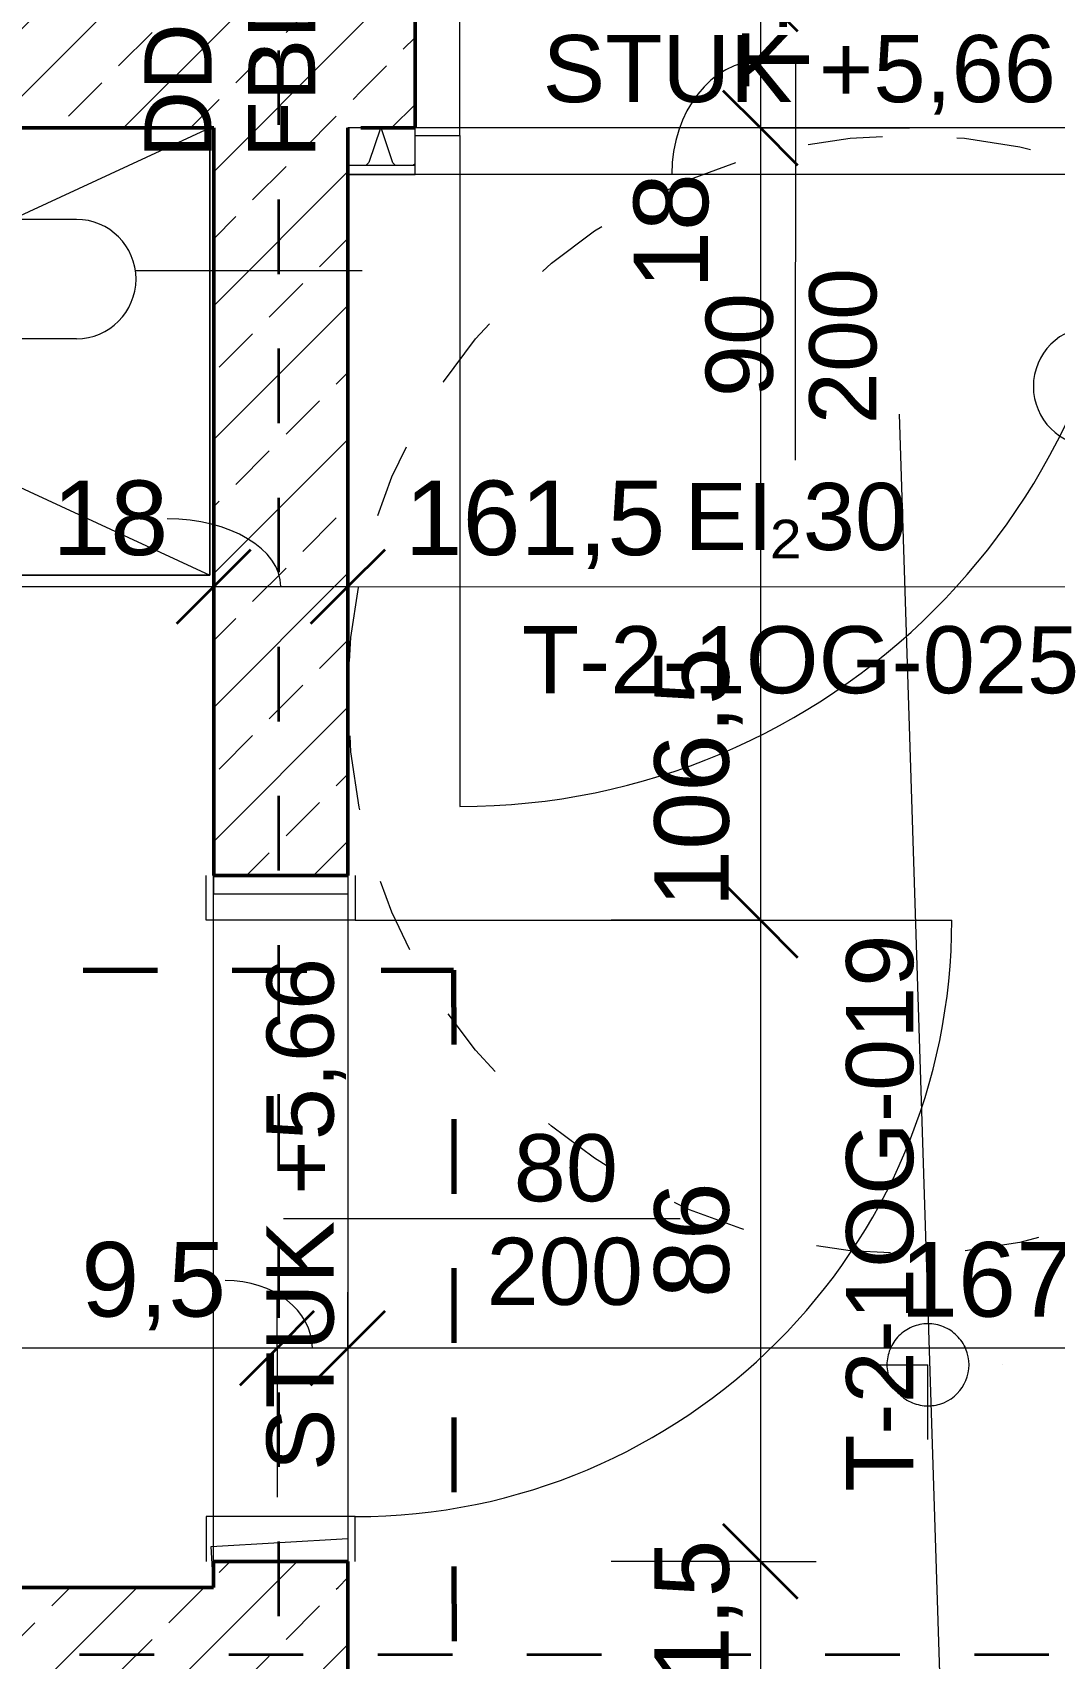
# Model space of a CAD drawing. Header units: metres. Extents: x -67.4 to -27.2, y 43.9 to 89.6.
# Drawn here: x -47.307 to -45.936, y 55.113 to 57.294 of the extents above; entities that cross this region are included whole.
import ezdxf

# ---------------------------------------------------------------- set-up
doc = ezdxf.new("R2010")
doc.units = ezdxf.units.M
for name, pattern in [('Achse', [0.009, 0.005, -0.002, 0, -0.002]), ('Strich Punkt', [0.015875, 0.00635, -0.004763, 0, -0.004763]), ('Strich Punkt Mittel', [0.015875, 0.00635, -0.004763, 0, -0.004763]), ('Verdeckt', [0.003, 0.002, -0.001])]:
    doc.linetypes.add(name, pattern=pattern)
for name, color, linetype, lineweight in [('A_2D', 7, 'Continuous', 13), ('A_Bemassung-50_', 4, 'Continuous', 9), ('A_Bemassung_', 4, 'Continuous', 9), ('A_Beschriftung_', 7, 'Continuous', 9), ('A_Decken', 8, 'Continuous', 13), ('A_Moebel', 6, 'Continuous', 13), ('A_Raeume_', 7, 'Continuous', 5), ('A_Raeume_Beschriftung_', 7, 'Continuous', 9), ('A_Raster_', 1, 'Continuous', 9), ('A_Tueren', 31, 'Continuous', 13), ('A_Waende', 7, 'Continuous', 13), ('G-ANNO-SYMB_', 111, 'Continuous', 9), ('P-PIPE', 3, 'Continuous', 5), ('P-PIPE-CNTR', 3, 'Continuous', 5)]:
    doc.layers.add(name, color=color, linetype=linetype, lineweight=lineweight)
doc.styles.add('Arial_2', font='arial.ttf', dxfattribs={"height": 0.09})
doc.styles.add('Arial_5', font='arial.ttf', dxfattribs={"height": 0.1})
doc.styles.add('Segoe UI Symbol', font='seguisym.ttf', dxfattribs={"height": 0.09})
doc.dimstyles.new('WGA-Bemaßung', dxfattribs={"dimscale": 0.3048, "dimtxt": 0.102026, "dimasz": 0.328084, "dimexe": 0.246063, "dimexo": 0.0625, "dimgap": 0.04101, "dimtad": 1, "dimdec": 1, "dimlfac": 100, "dimrnd": 0.5, "dimdsep": 46, "dimtxsty": 'Arial_5', "dimblk1": 'OBLIQUE', "dimblk2": 'OBLIQUE', "dimsah": 1, "dimcen": 0.09, "dimdle": 0.246063, "dimazin": 2, "dimtfac": 1, "dimtdec": 4, "dimtix": 1, "dimtmove": 0, "dimatfit": 3, "dimfxl": 0.656168, "dimfxlon": 1, "dimtvp": 1, "dimtolj": 1, "dimtzin": 0, "dimarcsym": 2})
doc.dimstyles.new('WGA-Bemaßung_2', dxfattribs={"dimscale": 0.3048, "dimtxt": 0.102026, "dimasz": 0.328084, "dimexe": 0.246063, "dimexo": 0.0625, "dimgap": 0.04101, "dimtad": 1, "dimdec": 1, "dimlfac": 100, "dimrnd": 0.5, "dimdsep": 46, "dimtxsty": 'Arial_5', "dimblk1": 'OBLIQUE', "dimblk2": 'OBLIQUE', "dimsah": 1, "dimcen": 0.09, "dimdle": 0.246063, "dimazin": 2, "dimtfac": 1, "dimtdec": 4, "dimtix": 1, "dimtmove": 2, "dimatfit": 3, "dimfxl": 0.656168, "dimfxlon": 1, "dimtvp": 1, "dimtolj": 1, "dimtzin": 0, "dimarcsym": 2})
doc.dimstyles.new('WGA-Bemaßung_3', dxfattribs={"dimscale": 0.3048, "dimtxt": 0.102026, "dimasz": 0.328084, "dimexe": 0.246063, "dimexo": 0.0625, "dimgap": 0.04101, "dimtad": 1, "dimdec": 1, "dimlfac": 100, "dimrnd": 0.5, "dimdsep": 46, "dimtxsty": 'Arial_5', "dimblk1": 'OBLIQUE', "dimblk2": 'OBLIQUE', "dimsah": 1, "dimcen": 0.09, "dimdle": 0.246063, "dimazin": 2, "dimtfac": 1, "dimtdec": 4, "dimtix": 1, "dimtmove": 1, "dimatfit": 3, "dimfxl": 0.656168, "dimfxlon": 1, "dimtvp": 1, "dimtolj": 1, "dimtzin": 0, "dimarcsym": 2})
doc.dimstyles.new('WGA-Bemaßung_4', dxfattribs={"dimscale": 0.3048, "dimtxt": 0.102026, "dimasz": 0.328084, "dimexe": 0.246063, "dimexo": 0.0625, "dimgap": 0.04101, "dimtad": 1, "dimdec": 1, "dimlfac": 100, "dimrnd": 0.5, "dimdsep": 46, "dimtxsty": 'Arial_5', "dimblk1": 'OBLIQUE', "dimblk2": 'OBLIQUE', "dimsah": 1, "dimcen": 0.09, "dimdle": 0.246063, "dimazin": 2, "dimtfac": 1, "dimtdec": 4, "dimtix": 1, "dimtmove": 0, "dimatfit": 3, "dimfxl": 0.656168, "dimfxlon": 1, "dimtvp": 1, "dimtolj": 1, "dimtzin": 0, "dimarcsym": 2})
pattern_1 = [(45, (0, 0), (-0.08980256, 0.08980256), []), (45, (0.0898, 0), (-0.08980256, 0.08980256), [0.0635, -0.03175])]

# ---------------------------------------------------------------- blocks, each defined once
blk = doc.blocks.new('UZ_D1 - SL_0900x2000_Wohnungstür-5426849-263_PP_01OG_BT2')
at = {"layer": 'A_Tueren', "lineweight": 5}
for p, q in [((0.45, 0.1), (0.45, 1)), ((-0.51, 0.1), (-0.45, 0.1)), ((-0.45, 0.1), (-0.45, -0.1)), ((0.45, 0.1), (0.45, -0.1)), ((0.51, 0.1), (0.45, 0.1)), ((-0.45, -0.1), (-0.51, -0.1)), ((0.45, -0.1), (0.51, -0.1))]:
    blk.add_line(p, q, dxfattribs=at)
blk.add_arc((0.45, 0.1), 0.9, 90, 180, dxfattribs=at)
blk = doc.blocks.new('UZ_D1 - SL_0800x2000_Zimmertür_Stahlzarge_STB-11752260-263_PP_01OG_BT2')
at = {"layer": 'A_Tueren', "lineweight": 5}
for p, q in [((-0.4, 0.1), (-0.46, 0.1)), ((-0.4, -0.1), (-0.4, 0.1)), ((0.4, 0.1), (0.46, 0.1)), ((0.4, -0.1), (0.4, 0.1)), ((-0.46, -0.1), (-0.4, -0.1)), ((0.46, -0.1), (0.4, -0.1)), ((0.4, -0.1), (0.4, -0.9))]:
    blk.add_line(p, q, dxfattribs=at)
blk.add_arc((0.4, -0.1), 0.8, 180, 270, dxfattribs=at)
blk = doc.blocks.new('Moeb_Schrank - Schrank_2m_60cm-5830041-263_PP_01OG_BT2')
at = {"layer": 'A_Moebel', "color": 8}
for p, q in [((0, 0), (1.2967, 0.6)), ((0, 0.6), (1.2967, 0)), ((1.2967, 0.6), (0, 0.6)), ((0, 0.6), (0, 0)), ((0, 0), (0, 0.6)), ((0, 0.6), (1.2967, 0.6)), ((1.2967, 0), (1.2967, 0.6)), ((1.2967, 0.6), (1.2967, 0)), ((0, 0), (1.2967, 0)), ((1.2967, 0), (0, 0))]:
    blk.add_line(p, q, dxfattribs=at)
blk = doc.blocks.new('BS_Tuer_PP - unten-10002439-263_PP_01OG_BT2')
at = {"layer": 'A_Beschriftung_'}
blk.add_line((0, 0.000124), (0, -0.010513), dxfattribs=at)
blk = doc.blocks.new('BS_Tuer_PP - rechts-10002445-263_PP_01OG_BT2')
at = {"layer": 'A_Beschriftung_'}
blk.add_line((0, 0.000124), (0, -0.010513), dxfattribs=at)
blk = doc.blocks.new('DIMBLOCK212-263_PP_01OG_BT2')
at = {"layer": 'A_Bemassung-50_', "transparency": 16777216}
for p, q in [((-48.3654, 56.5509), (-48.3654, 56.7509)), ((-47.0637, 56.5509), (-47.0637, 56.7509)), ((-48.3654, 56.5509), (-47.0637, 56.5509)), ((-48.3654, 56.5509), (-48.3654, 56.4759)), ((-47.0637, 56.5509), (-47.0637, 56.4759))]:
    blk.add_line(p, q, dxfattribs=at)
at = {"layer": 'A_Bemassung-50_', "lineweight": 35, "transparency": 16777216}
for p, q in [((-48.3654, 56.5509), (-48.3154, 56.6009)), ((-47.0637, 56.5509), (-47.0137, 56.6009)), ((-48.3654, 56.5509), (-48.4154, 56.5009)), ((-47.0637, 56.5509), (-47.1137, 56.5009))]:
    blk.add_line(p, q, dxfattribs=at)
at = {"layer": 'A_Bemassung-50_', "color": 0, "transparency": 16777216, "insert": (-47.83, 56.6932), "char_height": 0.1, "width": 0.276883, "attachment_point": 1, "rotation": 359.9983, "line_spacing_factor": 0.941778, "style": 'Arial_5'}
blk.add_mtext('130', dxfattribs=at)
blk = doc.blocks.new('_Oblique')
at = {"color": 0, "linetype": 'ByBlock', "lineweight": -2}
blk.add_line((-0.5, -0.5), (0.5, 0.5), dxfattribs=at)
blk = doc.blocks.new('DIMBLOCK213-263_PP_01OG_BT2')
at = {"layer": 'A_Bemassung-50_', "transparency": 16777216}
for p, q in [((-47.0637, 56.5509), (-47.0637, 56.7509)), ((-46.8837, 56.5509), (-46.8837, 56.7509)), ((-47.0637, 56.5509), (-46.8837, 56.5509)), ((-47.0637, 56.5509), (-47.0637, 56.4759)), ((-46.8837, 56.5509), (-46.8837, 56.4759))]:
    blk.add_line(p, q, dxfattribs=at)
at = {"layer": 'A_Bemassung-50_', "lineweight": 35, "transparency": 16777216}
for p, q in [((-47.0637, 56.5509), (-47.0137, 56.6009)), ((-46.8837, 56.5509), (-46.8337, 56.6009)), ((-47.0637, 56.5509), (-47.1137, 56.5009)), ((-46.8837, 56.5509), (-46.9337, 56.5009))]:
    blk.add_line(p, q, dxfattribs=at)
at = {"layer": 'A_Bemassung-50_', "transparency": 16777216}
blk.add_ellipse((-47.1262, 56.5509), major_axis=(-0.1525, 0), ratio=0.596577, start_param=3.141593, end_param=4.712389, dxfattribs=at)
at = {"layer": 'A_Bemassung-50_', "color": 0, "transparency": 16777216, "insert": (-47.2801, 56.6932), "char_height": 0.1, "width": 0.184588, "attachment_point": 1, "rotation": 359.9983, "line_spacing_factor": 0.941778, "style": 'Arial_5'}
blk.add_mtext('18', dxfattribs=at)
blk = doc.blocks.new('DIMBLOCK214-263_PP_01OG_BT2')
at = {"layer": 'A_Bemassung-50_', "transparency": 16777216}
for p, q in [((-46.8837, 56.5509), (-46.8837, 56.7509)), ((-45.2712, 56.5508), (-45.2712, 56.7508)), ((-46.8837, 56.5509), (-45.2712, 56.5508)), ((-46.8837, 56.5509), (-46.8837, 56.4759)), ((-45.2712, 56.5508), (-45.2712, 56.4758))]:
    blk.add_line(p, q, dxfattribs=at)
at = {"layer": 'A_Bemassung-50_', "lineweight": 35, "transparency": 16777216}
for p, q in [((-46.8837, 56.5509), (-46.8337, 56.6009)), ((-45.2712, 56.5508), (-45.2212, 56.6008)), ((-46.8837, 56.5509), (-46.9337, 56.5009)), ((-45.2712, 56.5508), (-45.3212, 56.5008))]:
    blk.add_line(p, q, dxfattribs=at)
at = {"layer": 'A_Bemassung-50_', "color": 0, "transparency": 16777216, "insert": (-46.8077, 56.6932), "char_height": 0.1, "width": 0.416266, "attachment_point": 1, "rotation": 359.9983, "line_spacing_factor": 0.941778, "style": 'Arial_5'}
blk.add_mtext('161,5', dxfattribs=at)
blk = doc.blocks.new('BS_Wand_Lollipop - rechts_oben-2026913-263_PP_01OG_BT2')
at = {"layer": 'A_Beschriftung_'}
for p, q in [((0.0046, 0.0016), (0.0134, 0.0016)), ((-0.003, 0), (0.003, 0)), ((0.0046, -0.0016), (0.0134, -0.0016))]:
    blk.add_line(p, q, dxfattribs=at)
for centre, start, end in [((0.0046, 0), 90, 270), ((0.0134, 0), 270, 90)]:
    blk.add_arc(centre, 0.0016, start, end, dxfattribs=at)
blk = doc.blocks.new('BS_Wand_Lollipop - links_unten-2026911-263_PP_01OG_BT2')
at = {"layer": 'A_Beschriftung_'}
for p, q in [((-0.00467, 0.001367), (-0.01347, 0.001367)), ((-0.003087, 0), (0.003, 0)), ((-0.00467, -0.001833), (-0.01347, -0.001833))]:
    blk.add_line(p, q, dxfattribs=at)
for centre, start, end in [((-0.01347, -0.000233), 90, 270), ((-0.00467, -0.000233), 270, 90)]:
    blk.add_arc(centre, 0.0016, start, end, dxfattribs=at)
blk = doc.blocks.new('DIMBLOCK350-263_PP_01OG_BT2')
at = {"layer": 'A_Bemassung-50_', "lineweight": 35, "transparency": 16777216}
for p, q in [((-46.3306, 57.3461), (-46.3806, 57.3961)), ((-46.3306, 57.3461), (-46.2806, 57.2961)), ((-46.3306, 57.1661), (-46.3806, 57.2161)), ((-46.3306, 57.1661), (-46.2806, 57.1161))]:
    blk.add_line(p, q, dxfattribs=at)
at = {"layer": 'A_Bemassung-50_', "transparency": 16777216}
for p, q in [((-46.3306, 57.3461), (-46.4056, 57.3461)), ((-46.3306, 57.3461), (-46.3306, 57.1661)), ((-46.3306, 57.3461), (-46.1306, 57.3461)), ((-46.3306, 57.1661), (-46.4056, 57.1661)), ((-46.3306, 57.1661), (-46.1306, 57.1661))]:
    blk.add_line(p, q, dxfattribs=at)
blk.add_ellipse((-46.3306, 57.104), major_axis=(0, 0.1521), ratio=0.7804, start_param=0, end_param=1.570796, dxfattribs=at)
at = {"layer": 'A_Bemassung-50_', "color": 0, "transparency": 16777216, "insert": (-46.5006, 56.9501), "char_height": 0.1, "width": 0.184588, "attachment_point": 1, "rotation": 90, "line_spacing_factor": 0.941778, "style": 'Arial_5'}
blk.add_mtext('18', dxfattribs=at)
blk = doc.blocks.new('DIMBLOCK351-263_PP_01OG_BT2')
at = {"layer": 'A_Bemassung-50_', "lineweight": 35, "transparency": 16777216}
for p, q in [((-46.3306, 57.1661), (-46.3806, 57.2161)), ((-46.3306, 57.1661), (-46.2806, 57.1161)), ((-46.3306, 56.1036), (-46.3806, 56.1536)), ((-46.3306, 56.1036), (-46.2806, 56.0536))]:
    blk.add_line(p, q, dxfattribs=at)
at = {"layer": 'A_Bemassung-50_', "transparency": 16777216}
for p, q in [((-46.3306, 57.1661), (-46.4056, 57.1661)), ((-46.3306, 57.1661), (-46.3306, 56.1036)), ((-46.3306, 57.1661), (-46.1306, 57.1661)), ((-46.3306, 56.1036), (-46.5306, 56.1036)), ((-46.3306, 56.1036), (-46.2556, 56.1036))]:
    blk.add_line(p, q, dxfattribs=at)
at = {"layer": 'A_Bemassung-50_', "color": 0, "transparency": 16777216, "insert": (-46.4729, 56.1202), "char_height": 0.1, "width": 0.416266, "attachment_point": 1, "rotation": 90, "line_spacing_factor": 0.941778, "style": 'Arial_5'}
blk.add_mtext('106,5', dxfattribs=at)
blk = doc.blocks.new('DIMBLOCK352-263_PP_01OG_BT2')
at = {"layer": 'A_Bemassung-50_', "lineweight": 35, "transparency": 16777216}
for p, q in [((-46.3306, 56.1036), (-46.3806, 56.1536)), ((-46.3306, 56.1036), (-46.2806, 56.0536)), ((-46.3306, 55.2436), (-46.3806, 55.2936)), ((-46.3306, 55.2436), (-46.2806, 55.1936))]:
    blk.add_line(p, q, dxfattribs=at)
at = {"layer": 'A_Bemassung-50_', "transparency": 16777216}
for p, q in [((-46.3306, 56.1036), (-46.5306, 56.1036)), ((-46.3306, 56.1036), (-46.3306, 55.2436)), ((-46.3306, 56.1036), (-46.2556, 56.1036)), ((-46.3306, 55.2436), (-46.5306, 55.2436)), ((-46.3306, 55.2436), (-46.2556, 55.2436))]:
    blk.add_line(p, q, dxfattribs=at)
at = {"layer": 'A_Bemassung-50_', "color": 0, "transparency": 16777216, "insert": (-46.4729, 55.5967), "char_height": 0.1, "width": 0.184588, "attachment_point": 1, "rotation": 90, "line_spacing_factor": 0.941778, "style": 'Arial_5'}
blk.add_mtext('86', dxfattribs=at)
blk = doc.blocks.new('DIMBLOCK353-263_PP_01OG_BT2')
at = {"layer": 'A_Bemassung-50_', "lineweight": 35, "transparency": 16777216}
for p, q in [((-46.3306, 55.2436), (-46.3806, 55.2936)), ((-46.3306, 55.2436), (-46.2806, 55.1936)), ((-46.3306, 55.0286), (-46.3806, 55.0786)), ((-46.3306, 55.0286), (-46.2806, 54.9786))]:
    blk.add_line(p, q, dxfattribs=at)
at = {"layer": 'A_Bemassung-50_', "transparency": 16777216}
for p, q in [((-46.3306, 55.2436), (-46.5306, 55.2436)), ((-46.3306, 55.2436), (-46.3306, 55.0286)), ((-46.3306, 55.2436), (-46.2556, 55.2436)), ((-46.3306, 55.0286), (-46.5306, 55.0286)), ((-46.3306, 55.0286), (-46.2556, 55.0286))]:
    blk.add_line(p, q, dxfattribs=at)
at = {"layer": 'A_Bemassung-50_', "color": 0, "transparency": 16777216, "insert": (-46.4729, 55.0011), "char_height": 0.1, "width": 0.323972, "attachment_point": 1, "rotation": 90, "line_spacing_factor": 0.941778, "style": 'Arial_5'}
blk.add_mtext('21,5', dxfattribs=at)
blk = doc.blocks.new('DIMBLOCK502-263_PP_01OG_BT2')
at = {"layer": 'A_Bemassung-50_', "transparency": 16777216}
for p, q in [((-45.2088, 55.5295), (-45.2088, 55.7295)), ((-46.8838, 55.5295), (-46.8838, 55.6045)), ((-45.2088, 55.5295), (-46.8838, 55.5295)), ((-46.8838, 55.5295), (-46.8838, 55.3295)), ((-45.2088, 55.5295), (-45.2088, 55.4545))]:
    blk.add_line(p, q, dxfattribs=at)
at = {"layer": 'A_Bemassung-50_', "lineweight": 35, "transparency": 16777216}
for p, q in [((-46.8838, 55.5295), (-46.8338, 55.5795)), ((-45.2088, 55.5295), (-45.1588, 55.5795)), ((-46.8838, 55.5295), (-46.9338, 55.4795)), ((-45.2088, 55.5295), (-45.2588, 55.4795))]:
    blk.add_line(p, q, dxfattribs=at)
at = {"layer": 'A_Bemassung-50_', "color": 0, "transparency": 16777216, "insert": (-46.1432, 55.6718), "char_height": 0.1, "width": 0.416266, "attachment_point": 1, "rotation": 359.9983, "line_spacing_factor": 0.941778, "style": 'Arial_5'}
blk.add_mtext('167,5', dxfattribs=at)
blk = doc.blocks.new('DIMBLOCK503-263_PP_01OG_BT2')
at = {"layer": 'A_Bemassung-50_', "transparency": 16777216}
for p, q in [((-46.9788, 55.5295), (-46.9788, 55.6045)), ((-46.8838, 55.5295), (-46.8838, 55.6045)), ((-46.8838, 55.5295), (-46.9788, 55.5295)), ((-46.9788, 55.5295), (-46.9788, 55.3295)), ((-46.8838, 55.5295), (-46.8838, 55.3295))]:
    blk.add_line(p, q, dxfattribs=at)
at = {"layer": 'A_Bemassung-50_', "lineweight": 35, "transparency": 16777216}
for p, q in [((-46.9788, 55.5295), (-46.9288, 55.5795)), ((-46.8838, 55.5295), (-46.8338, 55.5795)), ((-46.9788, 55.5295), (-47.0288, 55.4795)), ((-46.8838, 55.5295), (-46.9338, 55.4795))]:
    blk.add_line(p, q, dxfattribs=at)
at = {"layer": 'A_Bemassung-50_', "transparency": 16777216}
blk.add_ellipse((-47.0482, 55.5295), major_axis=(-0.1169, 0), ratio=0.778057, start_param=3.141593, end_param=4.712389, dxfattribs=at)
at = {"layer": 'A_Bemassung-50_', "color": 0, "transparency": 16777216, "insert": (-47.2413, 55.6719), "char_height": 0.1, "width": 0.231677, "attachment_point": 1, "rotation": 359.9983, "line_spacing_factor": 0.941778, "style": 'Arial_5'}
blk.add_mtext('9,5', dxfattribs=at)
blk = doc.blocks.new('DIMBLOCK504-263_PP_01OG_BT2')
at = {"layer": 'A_Bemassung-50_', "transparency": 16777216}
for p, q in [((-48.0689, 55.5296), (-48.0689, 55.6046)), ((-46.9788, 55.5295), (-46.9788, 55.6045)), ((-46.9788, 55.5295), (-48.0689, 55.5296)), ((-48.0689, 55.5296), (-48.0689, 55.3296)), ((-46.9788, 55.5295), (-46.9788, 55.3295))]:
    blk.add_line(p, q, dxfattribs=at)
at = {"layer": 'A_Bemassung-50_', "lineweight": 35, "transparency": 16777216}
for p, q in [((-48.0689, 55.5296), (-48.0189, 55.5796)), ((-46.9788, 55.5295), (-46.9288, 55.5795)), ((-48.0689, 55.5296), (-48.1189, 55.4796)), ((-46.9788, 55.5295), (-47.0288, 55.4795))]:
    blk.add_line(p, q, dxfattribs=at)
at = {"layer": 'A_Bemassung-50_', "color": 0, "transparency": 16777216, "insert": (-47.6392, 55.6719), "char_height": 0.1, "width": 0.276883, "attachment_point": 1, "rotation": 359.9983, "line_spacing_factor": 0.941778, "style": 'Arial_5'}
blk.add_mtext('109', dxfattribs=at)

msp = doc.modelspace()

# ---------------------------------------------------------------- hatches: boundary and pattern name
at = {"layer": 'A_Waende', "lineweight": 5}
h = msp.add_hatch(dxfattribs=at)
h.set_pattern_fill('FP_4', color=250, style=0, pattern_type=2)
h.set_pattern_definition(pattern_1)
h.paths.add_polyline_path([(-46.8662, 57.1661), (-46.8662, 57.1661), (-46.8662, 57.3461), (-46.8837, 57.3461), (-46.8837, 57.1661)])
h.paths.add_polyline_path([(-47.0637, 57.1661), (-47.0637, 57.3461), (-48.4279, 57.3462), (-48.4279, 57.1662), (-47.0687, 57.1661)])
h = msp.add_hatch(dxfattribs=at)
h.set_pattern_fill('FP_4', color=250, style=0, pattern_type=2)
h.set_pattern_definition(pattern_1)
h.paths.add_polyline_path([(-46.8838, 55.2086), (-46.8838, 55.2436), (-47.0638, 55.2436), (-47.0637, 55.2086), (-46.8838, 55.2086)])
h.paths.add_polyline_path([(-46.8837, 56.1636), (-46.8837, 57.3461), (-47.0637, 57.3461), (-47.0637, 56.1636), (-46.8838, 56.1636)])
h = msp.add_hatch(dxfattribs=at)
h.set_pattern_fill('FP_4', color=250, style=0, pattern_type=2)
h.set_pattern_definition(pattern_1)
h.paths.add_polyline_path([(-45.2087, 57.1661), (-45.2087, 57.3461), (-45.7737, 57.3461), (-45.7737, 57.1661), (-45.2087, 57.1661)])
h.paths.add_polyline_path([(-45.2587, 57.1661), (-45.2587, 57.1661), (-45.2087, 57.1661)])
h.paths.add_polyline_path([(-46.7937, 57.1661), (-46.7937, 57.1661), (-46.7937, 57.3461), (-46.8662, 57.3461), (-46.8662, 57.1661), (-46.7937, 57.1661)])
h = msp.add_hatch(dxfattribs=at)
h.set_pattern_fill('FP_160', color=250, angle=-112.36, style=0, pattern_type=2)
h.set_pattern_definition([(44.998, (-46.04647, 57.10374), (0.127012, 0.253995), [0.02245, -0.15715]), (44.998, (-45.99859, 57.21489), (0.127012, 0.253995), [0.02245, -0.15715]), (44.998, (-45.98277, 57.103495), (0.127012, 0.253995), [0.02245, -0.15715]), (44.998, (-45.93489, 57.21464), (0.127012, 0.253995), [0.02245, -0.15715]), (71.563, (-46.030154, 57.11974), (0.1270184, 0.5079932), [0.0502, -0.35141]), (71.563, (-46.014832, 57.167504), (0.1270184, 0.5079932), [0.0502, -0.35141]), (71.563, (-45.96646, 57.11949), (0.1270184, 0.5079932), [0.0502, -0.35141]), (71.563, (-45.95114, 57.167254), (0.1270184, 0.5079932), [0.0502, -0.35141]), (134.998, (-46.02997, 57.21482), (0.126995, -0.254004), [0.02245, -0.15715]), (134.998, (-45.98277, 57.103495), (0.126995, -0.254004), [0.02245, -0.15715]), (134.998, (-45.9672, 57.21495), (0.126995, -0.254004), [0.02245, -0.15715]), (134.998, (-45.91908, 57.103245), (0.1269946, -0.254004), [0.02245, -0.15715]), (108.433, (-46.014832, 57.167504), (0.126983, -0.508002), [0.0502, -0.35141]), (108.433, (-45.99877, 57.119807), (0.126983, -0.508002), [0.0502, -0.35141]), (108.433, (-45.95114, 57.167254), (0.126983, -0.5080021), [0.0502, -0.35141]), (108.433, (-45.935076, 57.119557), (0.126983, -0.5080021), [0.0502, -0.35141])])
h.paths.add_polyline_path([(-45.2712, 57.1661), (-45.7737, 57.1661), (-45.7737, 57.1161), (-45.2712, 57.1161), (-45.2712, 57.1661)])
h.paths.add_polyline_path([(-45.2712, 57.1661), (-45.2712, 57.1661), (-45.6722, 57.1661)])
h.paths.add_polyline_path([(-45.2587, 57.1161), (-45.2588, 57.1561), (-45.2712, 57.1661), (-45.2712, 57.1161), (-45.2588, 57.1161)])
h.paths.add_polyline_path([(-46.7937, 57.1161), (-46.7937, 57.1661), (-46.8837, 57.1661), (-46.8837, 57.1161), (-46.8212, 57.1161)])
h = msp.add_hatch(dxfattribs=at)
h.set_pattern_fill('FP_4', color=250, style=0, pattern_type=2)
h.set_pattern_definition(pattern_1)
h.paths.add_polyline_path([(-46.8838, 55.0286), (-46.8838, 55.2086), (-53.9888, 55.2087), (-53.9888, 55.0288), (-46.8838, 55.0286)])
h.paths.add_polyline_path([(-50.4814, 55.0287), (-50.4814, 55.0287), (-50.4814, 55.1217)])

# ---------------------------------------------------------------- linework, layer by layer
at = {"layer": 'A_2D', "linetype": 'Verdeckt', "lineweight": 5}
msp.add_circle((-46.1337, 56.4061), 0.75, dxfattribs=at)
at = {"layer": 'A_2D', "lineweight": 100}
msp.add_circle((-45.249, 54.7248), 0.7457, dxfattribs=at)
at = {"layer": 'A_Decken'}
for p, q in [((-45.7737, 57.1661), (-46.7937, 57.1661)), ((-47.0637, 56.1386), (-47.0637, 56.1636)), ((-46.8837, 56.1636), (-46.8837, 56.1386)), ((-46.8837, 56.1386), (-47.0637, 56.1386)), ((-47.067, 55.2634), (-46.8838, 55.2741)), ((-47.0638, 55.2086), (-47.067, 55.2634)), ((-46.8838, 55.2741), (-46.8838, 55.2436))]:
    msp.add_line(p, q, dxfattribs=at)
at = {"layer": 'A_Raeume_', "flags": 128}
for points in [[(-47.0638, 55.2086), (-47.0637, 57.1349), (-47.0637, 57.1661), (-47.3062, 57.1661), (-48.3654, 57.1662), (-48.3655, 55.2087), (-48.1164, 55.2087)], [(-45.2713, 55.6487), (-45.2712, 57.1036), (-46.8837, 57.1036), (-46.8838, 55.1186), (-46.8838, 55.0286), (-46.8838, 55.027), (-46.8838, 54.6811), (-46.8838, 54.6336), (-46.8838, 54.5211), (-46.8838, 52.9886), (-45.2713, 52.9886), (-45.2713, 53.2013), (-45.2713, 53.2013), (-45.2713, 53.2027)]]:
    msp.add_lwpolyline(points, close=True, dxfattribs=at)
at = {"layer": 'A_Raeume_Beschriftung_'}
msp.add_line((-46.0475, 53.7659), (-46.1438, 56.7821), dxfattribs=at)
at = {"layer": 'A_Raster_', "linetype": 'Strich Punkt Mittel', "lineweight": 35}
for p, q in [((-46.9759, 85.8702), (-46.9771, 46.5269)), ((-56.2436, 55.1189), (-31.8008, 55.1182))]:
    msp.add_line(p, q, dxfattribs=at)
at = {"layer": 'A_Waende', "color": 10, "lineweight": 50}
for p, q in [((-46.7937, 57.1661), (-46.7937, 57.3461)), ((-48.4279, 57.1662), (-47.0637, 57.1661)), ((-47.0637, 57.1661), (-47.0637, 56.1636)), ((-46.8837, 56.1636), (-46.8837, 57.1661)), ((-46.8662, 57.1661), (-46.7937, 57.1661)), ((-47.0637, 56.1636), (-46.8837, 56.1636)), ((-46.8838, 55.2436), (-47.0638, 55.2436)), ((-47.0638, 55.2436), (-47.0638, 55.2086)), ((-46.8838, 55.0286), (-46.8838, 55.2436)), ((-47.0638, 55.2086), (-48.428, 55.2087))]:
    msp.add_line(p, q, dxfattribs=at)
at = {"layer": 'A_Waende', "lineweight": 18}
msp.add_line((-46.8662, 57.1661), (-46.8837, 57.1661), dxfattribs=at)
at = {"layer": 'A_Waende', "color": 250, "lineweight": 5}
msp.add_line((-46.7937, 57.1161), (-46.7937, 57.1661), dxfattribs=at)
at = {"layer": 'A_Waende'}
for p, q in [((-46.8837, 57.1161), (-46.7937, 57.1161)), ((-46.7937, 57.1036), (-46.7937, 57.1161)), ((-46.8837, 57.1036), (-46.7937, 57.1036))]:
    msp.add_line(p, q, dxfattribs=at)
at = {"layer": 'G-ANNO-SYMB_', "linetype": 'Achse', "lineweight": 70}
for p, q in [((-56.4389, 56.0314), (-46.7419, 56.0366)), ((-46.7419, 56.0366), (-46.7413, 54.8603))]:
    msp.add_line(p, q, dxfattribs=at)
at = {"layer": 'P-PIPE', "color": 34, "linetype": 'Strich Punkt'}
for p, q in [((-46.055, 55.5284), (-46.0566, 55.5321)), ((-46.1581, 55.4897), (-46.1565, 55.486))]:
    msp.add_line(p, q, dxfattribs=at)
for start_param, end_param in [(0, 1.570797), (1.570797, 3.141594), (4.712389, 6.283185), (3.141593, 4.71239)]:
    msp.add_ellipse((-46.1058, 55.5072), major_axis=(0.0508, 0.0212), ratio=1, start_param=start_param, end_param=end_param, dxfattribs=at)
at = {"layer": 'P-PIPE-CNTR', "color": 34, "linetype": 'Strich Punkt'}
for p, q in [((-46.1058, 55.4072), (-46.1058, 55.6072)), ((-46.2058, 55.5072), (-46.0058, 55.5072))]:
    msp.add_line(p, q, dxfattribs=at)

# ---------------------------------------------------------------- block references
at = {"layer": 'A_Beschriftung_'}
for name, p, xscale, yscale, zscale, rotation in [('BS_Tuer_PP - unten-10002439-263_PP_01OG_BT2', (-46.2837, 57.2461), 49.99999999999998, 49.99999999999998, 49.99999999999998, 359.9982758785824), ('BS_Wand_Lollipop - rechts_oben-2026913-263_PP_01OG_BT2', (-45.2145, 56.8194), 49.99999999999997, 49.99999999999997, 49.99999999999997, 180), ('BS_Tuer_PP - rechts-10002445-263_PP_01OG_BT2', (-46.9638, 55.7036), 49.99999999999998, 49.99999999999998, 49.99999999999998, 89.9982758784553)]:
    msp.add_blockref(name, p, dxfattribs=dict(at, xscale=xscale, yscale=yscale, zscale=zscale, rotation=rotation))
at = {"layer": 'A_Beschriftung_', "xscale": 49.99999999999998, "yscale": 49.99999999999998, "zscale": 49.99999999999998}
msp.add_blockref('BS_Wand_Lollipop - links_unten-2026911-263_PP_01OG_BT2', (-47.0144, 56.9751), dxfattribs=at)
at = {"layer": 'A_Moebel', "color": 8, "rotation": 359.998275878371}
msp.add_blockref('Moeb_Schrank - Schrank_2m_60cm-5830041-263_PP_01OG_BT2', (-48.3654, 56.5662), dxfattribs=at)
at = {"layer": 'A_Tueren'}
for name, p, rotation in [('UZ_D1 - SL_0900x2000_Wohnungstür-5426849-263_PP_01OG_BT2', (-46.2837, 57.2561), 179.998275878371), ('UZ_D1 - SL_0800x2000_Zimmertür_Stahlzarge_STB-11752260-263_PP_01OG_BT2', (-46.9738, 55.7036), 89.9982758784552)]:
    msp.add_blockref(name, p, dxfattribs=dict(at, rotation=rotation))

# ---------------------------------------------------------------- texts
at = {"layer": 'A_Beschriftung_', "char_height": 0.09, "attachment_point": 1}
for s, insert, width, rotation, style in [('FBD - ET 50/30', (-47.0176, 57.1251), 1.038185, 90, 'Arial_2'), ('T-2-1OG-029', (-46.3552, 57.2192), 0.889873, 90, 'Arial_2'), ('DD - ET 50/30', (-47.1566, 57.1251), 0.954008, 90, 'Arial_2'), ('STUK +5,66', (-46.6226, 57.2907), 0.82173, 359.9983, 'Arial_2'), ('200', (-46.265, 56.7687), 0.252532, 90, 'Arial_2'), ('90', (-46.4039, 56.805), 0.168354, 90, 'Arial_2'), ('EI', (-46.4324, 56.69), 0.136287, 359.9983, 'Arial_2'), ('30', (-46.2736, 56.69), 0.168354, 359.9983, 'Arial_2'), ('₂', (-46.3199, 56.69), 0.056118, 359.9983, 'Segoe UI Symbol'), ('T-2-1OG-025', (-46.6506, 56.4979), 0.889873, 359.9983, 'Arial_2'), ('T-2-1OG-019', (-46.2156, 55.3367), 0.889873, 90, 'Arial_2'), ('STUK +5,66', (-46.9929, 55.3647), 0.82173, 90, 'Arial_2'), ('80', (-46.6614, 55.8165), 0.168354, 359.9983, 'Arial_2'), ('200', (-46.6978, 55.6776), 0.252532, 359.9983, 'Arial_2')]:
    msp.add_mtext(s, dxfattribs=dict(at, insert=insert, width=width, rotation=rotation, style=style))

# ---------------------------------------------------------------- dimensions: what is measured, and where the dimension line sits
at = {"layer": 'A_Bemassung_'}
for base, p1, p2, angle, dimstyle, override, picture, middle, turn in [((-46.3306, 57.1661), (-46.1306, 57.3461), (-46.1306, 57.1661), 89.9983, 'WGA-Bemaßung_3', {"dimpost": '<>', "dimfxl": 0.18}, 'DIMBLOCK350-263_PP_01OG_BT2', (-46.434, 57.0424), 90), ((-46.3305975294, 56.1036082764), (-46.1305655572, 57.1661022576), (-46.5305975293, 56.1036142947), 89.9982758785, 'WGA-Bemaßung_2', {"dimpost": '<>', "dimfxl": 1.1353}, 'DIMBLOCK351-263_PP_01OG_BT2', (-46.4062481116, 56.3283248763), 90), ((-45.2712339599, 56.5508108231), (-46.8837279409, 56.7508593458), (-45.2712279416, 56.750810823), 359.9982758785, 'WGA-Bemaßung_2', {"dimpost": '<>', "dimfxl": 1.6125}, 'DIMBLOCK214-263_PP_01OG_BT2', (-46.5996053871, 56.6265070964), 359.9982758785), ((-46.8838, 55.5295), (-45.2088, 55.7295), (-46.8838, 55.3295), 359.9983, 'WGA-Bemaßung_2', {"dimpost": '<>', "dimfxl": 1.722099}, 'DIMBLOCK502-263_PP_01OG_BT2', (-45.9351, 55.6052), 359.9983)]:
    dim = msp.add_linear_dim(base=base, p1=p1, p2=p2, angle=angle, dimstyle=dimstyle, override=override, dxfattribs=at)
    dim.commit()
    dim.dimension.update_dxf_attribs({"geometry": picture, "text_midpoint": middle, "dimtype": 160, "text_rotation": turn})
for base, p1, p2, angle, dimstyle, override, picture, middle in [((-47.0637, 56.5509), (-48.3654, 56.7509), (-47.0637, 56.7509), 359.9983, 'WGA-Bemaßung', {"dimpost": '<>', "dimfxl": 1.301712}, 'DIMBLOCK212-263_PP_01OG_BT2', (-47.7146, 56.6145)), ((-46.3306, 55.2436), (-46.5306, 56.1036), (-46.5306, 55.2436), 89.9983, 'WGA-Bemaßung', {"dimpost": '<>', "dimfxl": 0.86}, 'DIMBLOCK352-263_PP_01OG_BT2', (-46.3942, 55.6736)), ((-48.0689, 55.5296), (-46.9788, 55.3295), (-48.0689, 55.3296), 359.9983, 'WGA-Bemaßung_4', {"dimpost": '<>', "dimfxl": 1.09012}, 'DIMBLOCK504-263_PP_01OG_BT2', (-47.5238, 55.5931)), ((-46.3306, 55.0286), (-46.5306, 55.2436), (-46.5306, 55.0286), 89.9983, 'WGA-Bemaßung', {"dimpost": '<>', "dimfxl": 0.215}, 'DIMBLOCK353-263_PP_01OG_BT2', (-46.3942, 55.1361))]:
    dim = msp.add_linear_dim(base=base, p1=p1, p2=p2, angle=angle, dimstyle=dimstyle, override=override, dxfattribs=at)
    dim.commit()
    dim.dimension.update_dxf_attribs({"geometry": picture, "text_midpoint": middle})
for base, p1, p2, override, picture, middle in [((-46.8837, 56.5509), (-47.0637, 56.7509), (-46.8837, 56.7509), {"dimpost": '<>', "dimfxl": 0.18}, 'DIMBLOCK213-263_PP_01OG_BT2', (-47.1878, 56.6265)), ((-46.9788, 55.5295), (-46.8838, 55.3295), (-46.9788, 55.3295), {"dimpost": '<>', "dimfxl": 0.095}, 'DIMBLOCK503-263_PP_01OG_BT2', (-47.1254, 55.6052))]:
    dim = msp.add_linear_dim(base=base, p1=p1, p2=p2, angle=359.9983, dimstyle='WGA-Bemaßung_3', override=override, dxfattribs=at)
    dim.commit()
    dim.dimension.update_dxf_attribs({"geometry": picture, "text_midpoint": middle, "dimtype": 160})

doc.saveas('drawing.dxf')
